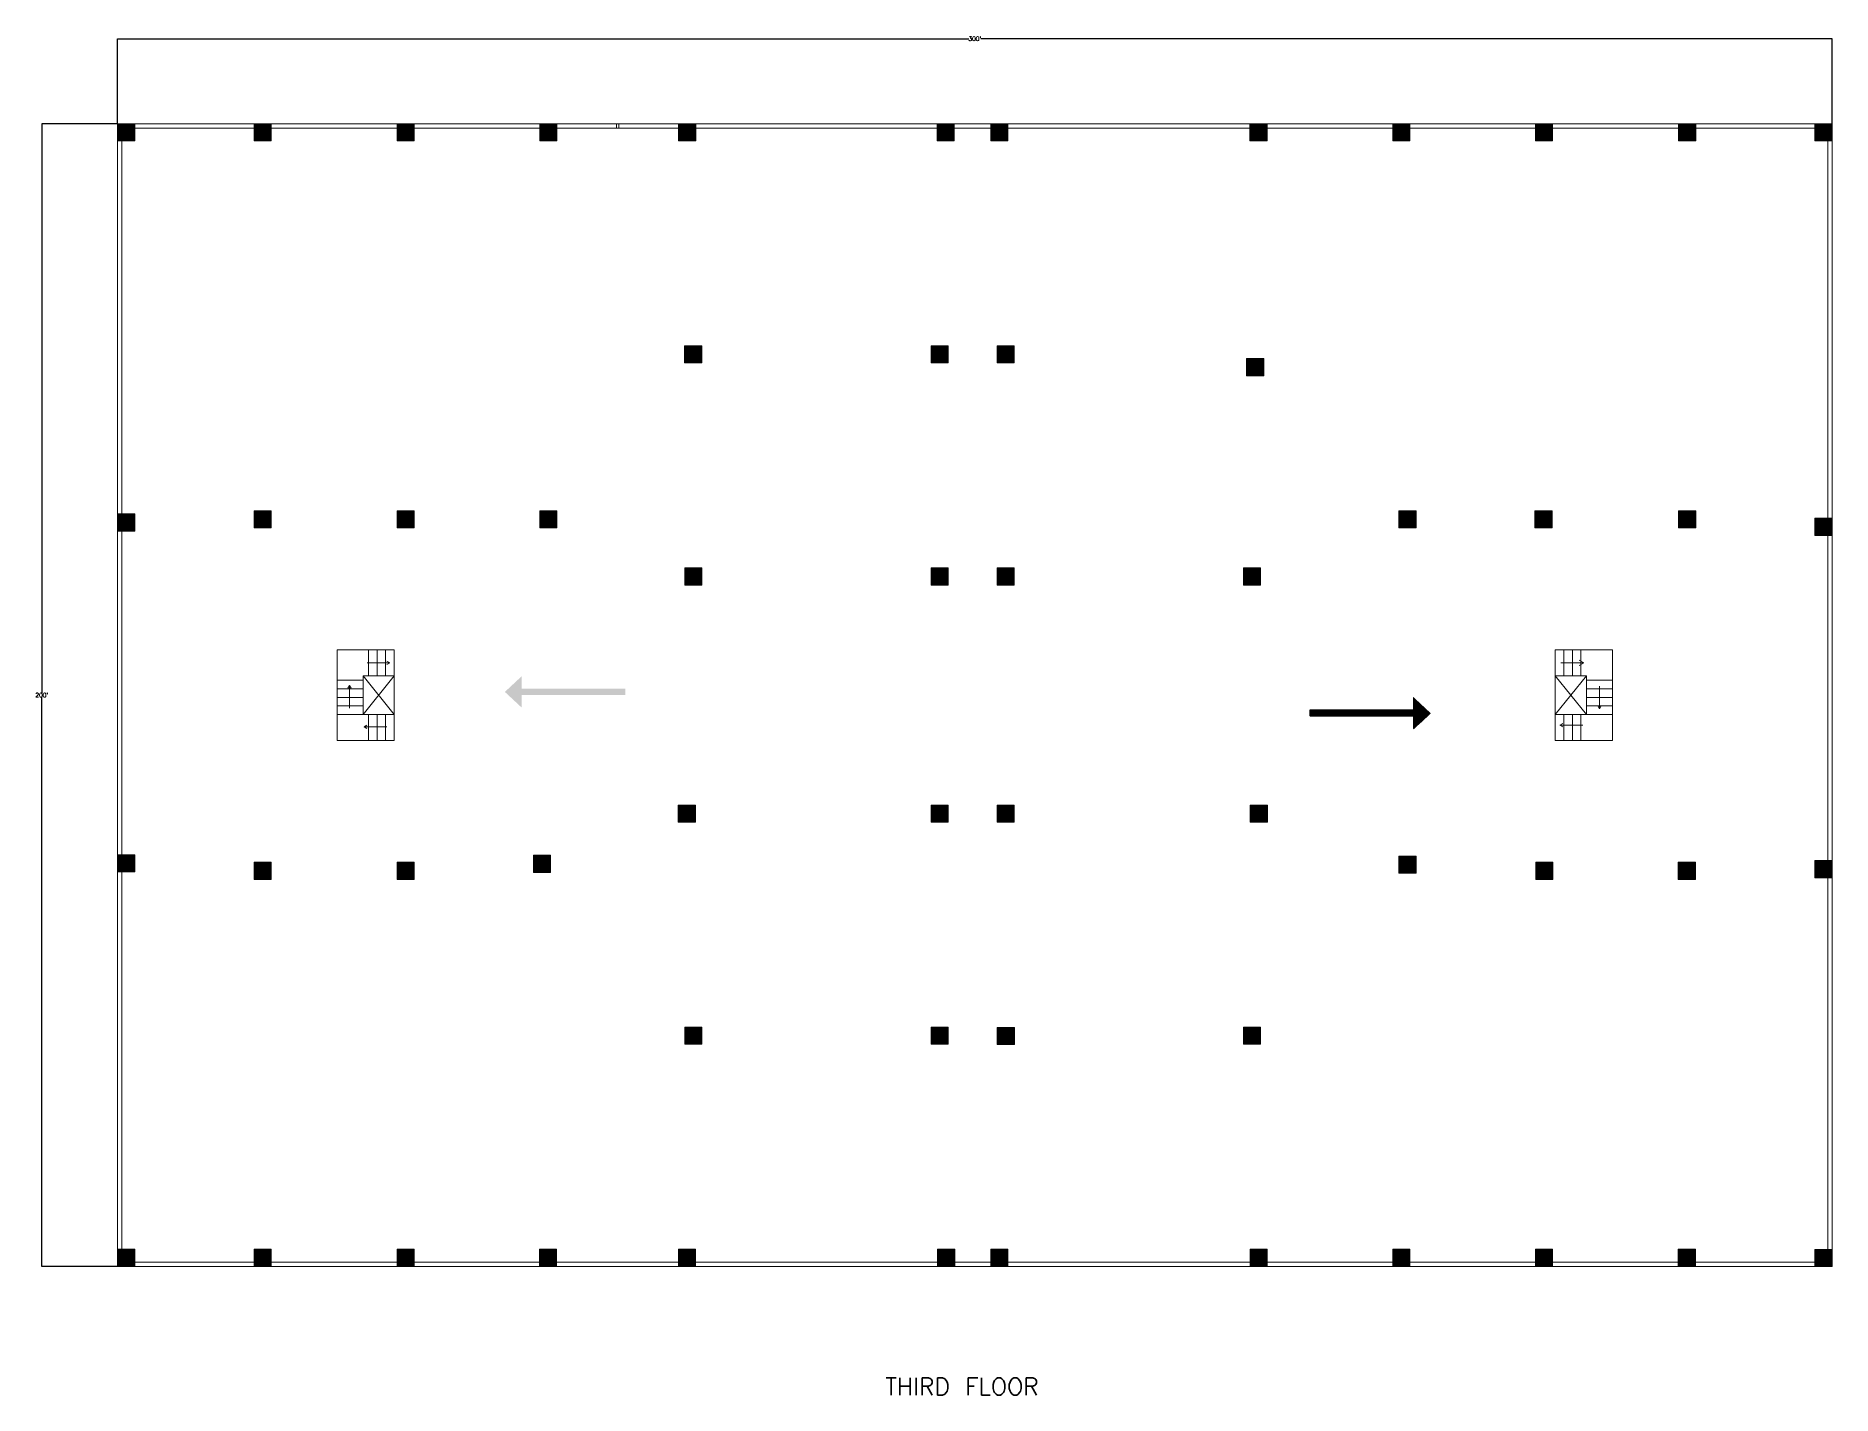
# Model space of a CAD drawing. Header units: inches. Extents: x 2447 to 25919, y 392 to 5548495.
# Drawn here: x 15476 to 19247, y 392 to 3247 of the extents above; entities that cross this region are included whole.
import ezdxf

# ---------------------------------------------------------------- set-up
doc = ezdxf.new("R2010")
doc.units = ezdxf.units.IN
doc.header["$LTSCALE"] = 0.019685
doc.header["$MEASUREMENT"] = 0
doc.layers.get('Defpoints').update_dxf_attribs({"color": 140, "lineweight": 18})
doc.layers.add('EMPTY', color=7, linetype='Continuous', lineweight=18)
doc.layers.add('FIRE ESCAPE DOORS', color=7, linetype='Continuous', lineweight=18)
doc.styles.get("Standard").update_dxf_attribs({"font": 'txt.shx', "height": 15})
doc.dimstyles.get("Standard").update_dxf_attribs({"dimtxt": 16.8, "dimasz": 0.007087, "dimexe": 0.007087, "dimexo": 0.002461, "dimgap": 0.003543, "dimtad": 0, "dimtih": 1, "dimtoh": 1, "dimzin": 0, "dimdsep": 46, "dimlunit": 3, "dimtxsty": 'Standard', "dimcen": 0.003543, "dimadec": 0, "dimazin": 0, "dimtfac": 1, "dimtofl": 0, "dimtmove": 0, "dimatfit": 3, "dimfxl": 0.03937, "dimtolj": 1, "dimtzin": 0, "dimarcsym": 0})

# ---------------------------------------------------------------- blocks, each defined once
blk = doc.blocks.new('column')
at = {"layer": 'FIRE ESCAPE DOORS'}
h = blk.add_hatch(color=2, dxfattribs=at)
h.dxf.hatch_style = 1
h.paths.add_polyline_path([(3085.8, 2952.4), (3049.8, 2952.4), (3049.8, 2916.4), (3085.8, 2916.4)])
blk.add_lwpolyline([(3049.8, 2916.4), (3085.8, 2916.4), (3085.8, 2952.4), (3049.8, 2952.4)], close=True, dxfattribs=at)
blk = doc.blocks.new('COLUMNS')
at = {"layer": 'FIRE ESCAPE DOORS'}
blk.add_blockref('column', (-3067.8, -2934.4), dxfattribs=at)
blk = doc.blocks.new('*D198')
at = {"layer": 'Defpoints', "color": 0, "transparency": 16777216}
for p in [(19247.2, 3240.7), (15647.2, 3062.1), (19247.2, 3062.1)]:
    blk.add_point(p, dxfattribs=at)
at = {"layer": 'EMPTY', "color": 0, "lineweight": -2, "transparency": 16777216}
for p, q in [((15647.2, 3062.1), (15647.2, 3240.7)), ((15647.2, 3240.7), (17434.4, 3240.7)), ((19247.2, 3240.7), (17459.9, 3240.7)), ((19247.2, 3062.1), (19247.2, 3240.7))]:
    blk.add_line(p, q, dxfattribs=at)
at = {"layer": 'EMPTY', "color": 0, "transparency": 16777216}
for points in [[(15647.2, 3240.7), (15647.2, 3240.7), (15647.2, 3240.7)], [(19247.2, 3240.7), (19247.2, 3240.7), (19247.2, 3240.7)]]:
    blk.add_solid(points, dxfattribs=at)
at = {"layer": 'EMPTY', "color": 0, "transparency": 16777216, "insert": (17447.2, 3240.7), "char_height": 9, "attachment_point": 5}
blk.add_mtext("\\A1;300'", dxfattribs=at)
blk = doc.blocks.new('*D199')
at = {"layer": 'Defpoints', "color": 0, "transparency": 16777216}
for p in [(15647.2, 3062.1), (15488, 662.1), (15647.2, 662.1)]:
    blk.add_point(p, dxfattribs=at)
at = {"layer": 'EMPTY', "color": 0, "lineweight": -2, "transparency": 16777216}
for p, q in [((15647.2, 3062.1), (15487.9, 3062.1)), ((15488, 3062.1), (15488, 1866.6)), ((15488, 662.1), (15488, 1857.6)), ((15647.2, 662.1), (15487.9, 662.1))]:
    blk.add_line(p, q, dxfattribs=at)
at = {"layer": 'EMPTY', "color": 0, "transparency": 16777216}
for points in [[(15488, 3062.1), (15488, 3062.1), (15488, 3062.1)], [(15488, 662.1), (15488, 662.1), (15488, 662.1)]]:
    blk.add_solid(points, dxfattribs=at)
at = {"layer": 'EMPTY', "color": 0, "transparency": 16777216, "insert": (15488, 1862.1), "char_height": 9, "attachment_point": 5}
blk.add_mtext("\\A1;200'", dxfattribs=at)

msp = doc.modelspace()

# ---------------------------------------------------------------- hatches: boundary and pattern name
at = {"layer": 'EMPTY'}
h = msp.add_hatch(color=3, dxfattribs=at)
h.dxf.hatch_style = 1
h.paths.add_polyline_path([(16495.701, 1862.155), (16713.529, 1862.155), (16713.529, 1875.466), (16495.701, 1875.466)])
h.paths.add_polyline_path([(16495.701, 1835.798), (16495.701, 1862.155), (16495.701, 1875.466), (16495.701, 1901.823), (16460.299, 1868.81)])
h = msp.add_hatch(dxfattribs=at)
h.set_pattern_fill('ANSI32', color=3)
h.set_pattern_definition([(45, (14058.71735, -10.83836), (-0.265165043, 0.265165043), []), (45, (14058.89413, -10.83836), (-0.265165043, 0.265165043), [])])
h.paths.add_polyline_path([(18368.196, 1830.875), (18150.369, 1830.875), (18150.369, 1817.564), (18368.196, 1817.564)])
h.paths.add_polyline_path([(18368.196, 1857.232), (18368.196, 1830.875), (18368.196, 1817.564), (18368.196, 1791.207), (18403.598, 1824.219)])

# ---------------------------------------------------------------- linework, layer by layer
for p, q in [((17467.487, 3062.139), (15647.188, 3062.139)), ((15647.188, 3062.139), (15647.188, 662.139)), ((15656.188, 3062.139), (15656.188, 662.139)), ((15947.188, 3062.139), (15947.188, 3026.103)), ((15956.188, 3062.139), (15956.188, 3026.103)), ((16247.188, 3062.139), (16247.188, 3026.139)), ((16256.188, 3062.139), (16256.188, 3026.139)), ((16547.188, 3062.139), (16547.188, 3026.139)), ((16556.188, 3062.139), (16556.188, 3026.139)), ((16694.988, 3062.139), (16694.988, 3053.139)), ((16699.388, 3053.139), (16699.388, 3062.139)), ((16838.188, 3026.082), (16838.188, 3062.139)), ((16847.188, 3026.082), (16847.188, 3062.139)), ((17382.388, 3026.139), (17382.388, 3062.139)), ((17391.388, 3026.139), (17391.388, 3062.139)), ((19247.188, 3062.139), (17467.487, 3062.139)), ((17493.988, 3026.139), (17493.988, 3062.139)), ((17502.988, 3026.139), (17502.988, 3062.139)), ((18038.188, 3026.139), (18038.188, 3062.139)), ((18047.188, 3026.139), (18047.188, 3062.139)), ((18337.673, 3062.139), (18337.673, 3026.139)), ((18346.673, 3062.139), (18346.673, 3026.139)), ((18637.673, 3062.139), (18637.673, 3026.139)), ((18646.673, 3062.139), (18646.673, 3026.139)), ((18937.673, 3062.139), (18937.673, 3026.139)), ((18946.673, 3062.139), (18946.673, 3026.139)), ((19238.188, 662.139), (19238.188, 3062.139)), ((19247.188, 662.139), (19247.188, 3062.139)), ((17412.369, 3053.139), (15647.188, 3053.139)), ((17467.487, 3053.139), (15647.188, 3053.139)), ((19247.188, 3053.139), (17467.487, 3053.139)), ((18047.188, 3053.139), (17467.487, 3053.139)), ((16873.724, 2582.139), (16838.188, 2582.139)), ((16873.724, 2573.139), (16838.188, 2573.139)), ((17382.388, 2582.139), (17355.344, 2582.139)), ((17382.388, 2573.139), (17355.344, 2573.139)), ((17382.388, 2559.886), (17382.388, 2595.886)), ((17493.988, 2559.748), (17493.988, 2595.748)), ((17502.988, 2559.748), (17502.988, 2595.748)), ((17529.988, 2582.139), (17502.988, 2582.139)), ((17529.988, 2573.139), (17502.988, 2573.139)), ((15947.188, 2249.139), (15947.188, 2213.139)), ((15956.188, 2249.139), (15956.188, 2213.139)), ((16247.188, 2249.139), (16247.188, 2213.139)), ((16256.188, 2249.139), (16256.188, 2213.139)), ((16547.188, 2249.139), (16547.188, 2213.139)), ((16556.188, 2249.139), (16556.188, 2213.139)), ((18637.673, 2249.139), (18637.673, 2213.139)), ((18646.673, 2249.139), (18646.673, 2213.139)), ((18937.673, 2249.139), (18937.673, 2213.139)), ((18946.673, 2249.139), (18946.673, 2213.139)), ((15947.188, 2222.139), (15933.801, 2222.139)), ((15947.188, 2213.139), (15933.801, 2213.139)), ((15969.801, 2222.139), (15947.188, 2222.139)), ((15969.801, 2213.139), (15947.188, 2213.139)), ((16247.188, 2222.139), (16233.947, 2222.139)), ((16247.188, 2213.139), (16233.947, 2213.139)), ((16269.947, 2222.139), (16256.188, 2222.139)), ((16547.188, 2222.139), (16533.688, 2222.139)), ((16547.188, 2213.139), (16533.688, 2213.139)), ((16556.188, 2222.139), (16547.188, 2222.139)), ((16556.188, 2213.139), (16547.188, 2213.139)), ((18337.673, 2222.139), (18346.673, 2222.139)), ((18337.673, 2213.139), (18346.673, 2213.139)), ((18346.673, 2222.139), (18373.673, 2222.139)), ((18346.673, 2213.139), (18373.673, 2213.139)), ((18623.361, 2222.139), (18646.673, 2222.139)), ((18623.361, 2213.139), (18646.673, 2213.139)), ((18646.673, 2222.139), (18659.361, 2222.139)), ((18646.673, 2213.139), (18659.361, 2213.139)), ((16838.188, 2093.139), (16838.188, 2129.139)), ((16847.188, 2093.139), (16847.188, 2129.139)), ((17382.388, 2093.139), (17382.388, 2129.139)), ((17391.388, 2093.139), (17391.388, 2129.139)), ((17493.988, 2093.139), (17493.988, 2129.139)), ((17502.988, 2093.139), (17502.988, 2129.139)), ((18038.188, 2093.139), (18038.188, 2129.139)), ((16874.188, 2102.139), (16838.188, 2102.139)), ((16874.188, 2093.139), (16838.188, 2093.139)), ((17391.388, 2102.139), (17355.388, 2102.139)), ((17391.388, 2093.139), (17355.388, 2093.139)), ((18047.188, 2102.139), (18011.165, 2102.139)), ((18047.188, 2093.139), (18011.165, 2093.139)), ((18047.188, 2093.139), (18047.188, 2102.139)), ((19237.673, 2093.139), (19238.188, 2093.139)), ((16107.893, 1957.539), (16107.893, 1766.738)), ((16107.893, 1957.539), (16227.893, 1957.539)), ((16170.808, 1930.239), (16218.808, 1930.239)), ((16173.893, 1957.539), (16173.893, 1902.939)), ((16191.893, 1957.539), (16191.893, 1902.939)), ((16191.893, 1957.539), (16191.893, 1902.939)), ((16209.893, 1957.539), (16209.893, 1902.939)), ((16218.808, 1930.239), (16212.746, 1933.739)), ((16218.808, 1930.239), (16212.746, 1926.739)), ((16227.893, 1957.539), (16227.893, 1766.738)), ((18665.968, 1957.539), (18665.968, 1766.738)), ((18785.968, 1957.539), (18665.968, 1957.539)), ((18677.968, 1930.239), (18725.968, 1930.239)), ((18683.968, 1957.539), (18683.968, 1902.939)), ((18701.968, 1957.539), (18701.968, 1902.939)), ((18701.968, 1957.539), (18701.968, 1902.939)), ((18725.968, 1930.239), (18715.944, 1924.451)), ((18725.968, 1930.239), (18716.348, 1935.793)), ((18719.968, 1957.539), (18719.968, 1902.939)), ((18785.968, 1957.539), (18785.968, 1766.738)), ((16107.893, 1893.238), (16162.493, 1893.238)), ((18785.968, 1893.238), (18731.368, 1893.238)), ((16107.893, 1875.238), (16162.493, 1875.238)), ((16107.893, 1857.238), (16162.493, 1857.238)), ((16134.139, 1882.597), (16130.639, 1876.535)), ((16134.139, 1834.597), (16134.139, 1882.597)), ((16134.139, 1882.597), (16137.639, 1876.535)), ((18785.968, 1875.238), (18731.368, 1875.238)), ((18785.968, 1857.238), (18731.368, 1857.238)), ((18758.668, 1881.238), (18758.668, 1833.238)), ((16107.893, 1839.238), (16162.493, 1839.238)), ((16107.893, 1821.238), (16227.893, 1821.238)), ((16173.893, 1821.338), (16173.893, 1766.738)), ((16191.893, 1821.338), (16191.893, 1766.738)), ((16209.893, 1821.338), (16209.893, 1766.738)), ((18785.968, 1821.238), (18665.968, 1821.238)), ((18683.968, 1821.338), (18683.968, 1766.738)), ((18701.968, 1821.338), (18701.968, 1766.738)), ((18719.968, 1821.338), (18719.968, 1766.738)), ((18785.968, 1839.238), (18731.368, 1839.238)), ((18758.668, 1833.238), (18755.168, 1839.301)), ((18758.668, 1833.238), (18762.168, 1839.301)), ((16164.551, 1795.342), (16170.614, 1798.842)), ((16212.551, 1795.342), (16164.551, 1795.342)), ((16164.551, 1795.342), (16170.614, 1791.842)), ((18675.858, 1798.898), (18681.92, 1802.398)), ((18723.858, 1798.898), (18675.858, 1798.898)), ((18675.858, 1798.898), (18681.92, 1795.398)), ((16107.893, 1766.738), (16227.893, 1766.738)), ((18785.968, 1766.738), (18665.968, 1766.738)), ((16838.188, 1595.139), (16838.188, 1631.139)), ((16860.348, 1631.139), (16847.188, 1631.139)), ((16847.188, 1595.139), (16847.188, 1631.139)), ((16860.348, 1622.139), (16847.188, 1622.139)), ((17391.388, 1631.139), (17355.388, 1631.139)), ((17391.388, 1622.139), (17355.388, 1622.139)), ((17382.388, 1595.23), (17382.388, 1631.139)), ((17391.388, 1595.23), (17391.388, 1631.139)), ((17493.988, 1595.139), (17493.988, 1631.139)), ((17529.988, 1622.139), (17493.988, 1622.139)), ((17502.988, 1595.139), (17502.988, 1631.139)), ((18047.188, 1631.139), (18025.418, 1631.139)), ((18047.188, 1622.139), (18025.418, 1622.139)), ((18038.188, 1595.139), (18038.188, 1631.139)), ((18061.418, 1631.139), (18047.188, 1631.139)), ((18047.188, 1595.139), (18047.188, 1631.139)), ((18061.418, 1622.036), (18047.188, 1622.03)), ((15947.188, 1511.138), (15956.188, 1511.138)), ((15947.188, 1511.138), (15947.188, 1475.05)), ((15956.188, 1511.138), (15956.188, 1475.05)), ((16247.188, 1511.138), (16256.188, 1511.138)), ((16247.188, 1511.138), (16247.188, 1474.979)), ((16256.188, 1511.138), (16256.188, 1474.979)), ((16520.348, 1511.138), (16556.188, 1511.138)), ((16547.188, 1525.805), (16547.188, 1489.805)), ((16556.188, 1525.805), (16556.188, 1489.805)), ((18337.673, 1523.81), (18337.673, 1487.81)), ((18373.673, 1511.138), (18337.673, 1511.138)), ((18346.673, 1523.81), (18346.673, 1487.81)), ((18637.673, 1511.138), (18624.963, 1511.138)), ((18660.963, 1511.138), (18637.673, 1511.138)), ((18637.673, 1511.138), (18637.673, 1475.139)), ((18646.673, 1511.138), (18646.673, 1475.139)), ((18946.673, 1511.138), (18924.053, 1511.138)), ((18937.673, 1511.138), (18937.673, 1475.139)), ((18946.673, 1511.138), (18946.673, 1475.139)), ((15947.188, 1502.138), (15969.581, 1502.138)), ((16234.173, 1502.138), (16256.188, 1502.138)), ((16256.188, 1502.138), (16270.173, 1502.138)), ((16520.348, 1502.138), (16556.188, 1502.138)), ((18346.673, 1502.138), (18337.673, 1502.138)), ((18637.673, 1502.138), (18624.963, 1502.138)), ((18660.963, 1502.138), (18637.673, 1502.138)), ((18960.053, 1502.138), (18937.673, 1502.138)), ((16838.188, 1128.994), (16838.188, 1164.994)), ((16847.188, 1128.994), (16847.188, 1164.994)), ((16873.958, 1151.139), (16847.188, 1151.139)), ((17391.388, 1151.139), (17355.388, 1151.139)), ((17391.388, 1142.139), (17355.388, 1142.139)), ((17382.388, 1128.911), (17382.388, 1164.911)), ((17391.388, 1128.911), (17391.388, 1164.911)), ((17493.988, 1142.139), (17493.988, 1151.139)), ((17530.117, 1151.139), (17493.988, 1151.139)), ((17530.117, 1142.139), (17493.988, 1142.139)), ((17502.988, 1128.289), (17502.988, 1164.289)), ((18047.188, 1151.139), (18011.188, 1151.139)), ((18047.188, 1142.139), (18011.188, 1142.139)), ((18038.188, 1129.009), (18038.188, 1165.009)), ((18047.188, 1129.009), (18047.188, 1165.009)), ((16838.188, 662.139), (16838.188, 698.139)), ((16847.188, 662.139), (16847.188, 698.139)), ((17382.388, 662.139), (17382.388, 698.139)), ((17391.388, 662.139), (17391.388, 698.139)), ((17493.988, 662.139), (17493.988, 698.139)), ((17502.988, 662.139), (17502.988, 698.139)), ((18038.188, 662.139), (18038.188, 698.139)), ((18047.188, 662.139), (18047.188, 698.139)), ((15647.188, 671.139), (15820.123, 671.139)), ((15647.188, 662.139), (15820.123, 662.139)), ((15820.123, 671.139), (16847.188, 671.139)), ((15820.123, 662.139), (16847.188, 662.139)), ((17474.747, 671.139), (16847.188, 671.139)), ((17474.747, 662.139), (16847.188, 662.139)), ((18047.188, 671.139), (17474.747, 671.139)), ((18047.188, 662.139), (17474.747, 662.139)), ((19122.061, 671.139), (18046.673, 671.139)), ((19122.061, 662.139), (18046.673, 662.139)), ((19066.943, 662.139), (18047.188, 662.139)), ((19246.673, 671.139), (19122.061, 671.139)), ((19247.188, 662.139), (19122.061, 662.139)), ((19246.673, 662.139), (19122.061, 662.139))]:
    msp.add_line(p, q, dxfattribs=at)
at = {"layer": 'EMPTY', "color": 1}
for p, q in [((16162.493, 1902.939), (16162.493, 1821.338)), ((16162.493, 1902.939), (16227.893, 1902.939)), ((16162.493, 1821.338), (16227.893, 1902.939)), ((16162.493, 1902.939), (16227.893, 1821.338)), ((18731.368, 1902.939), (18665.968, 1902.939)), ((18731.368, 1821.338), (18665.968, 1902.939)), ((18731.368, 1902.939), (18665.968, 1821.338)), ((18731.368, 1902.939), (18731.368, 1821.338)), ((16162.493, 1821.338), (16227.893, 1821.338)), ((18731.368, 1821.338), (18665.968, 1821.338))]:
    msp.add_line(p, q, dxfattribs=at)

# ---------------------------------------------------------------- block references
at = {"layer": 'EMPTY'}
for p in [(15665.188, 3044.139), (15951.809, 3044.103), (16252.123, 3044.139), (16551.729, 3044.139), (16842.999, 3044.082), (17385.874, 3044.139), (17498.415, 3044.139), (18042.714, 3044.139), (18342.788, 3044.139), (18642.32, 3044.139), (18942.832, 3044.139), (19229.188, 3044.139), (16855.724, 2577.735), (17373.344, 2577.886), (17511.988, 2577.748), (18035.765, 2550.748), (15665.188, 2224.73), (15951.801, 2231.139), (16251.947, 2231.139), (16551.688, 2231.139), (18355.673, 2231.139), (18641.361, 2231.139), (18942.914, 2231.139), (19229.188, 2215.436), (16856.188, 2111.139), (17373.388, 2111.139), (17511.988, 2111.139), (18029.165, 2111.139), (16842.348, 1613.139), (17373.388, 1613.23), (17511.988, 1613.139), (18043.418, 1613.139), (15665.188, 1508.614), (15951.581, 1493.05), (16252.173, 1492.979), (16538.348, 1507.805), (18355.673, 1505.81), (18642.963, 1493.139), (18942.053, 1493.139), (19229.188, 1496.507), (16855.958, 1146.994), (17373.388, 1146.911), (17512.117, 1146.289), (18029.188, 1147.009), (15665.188, 680.139), (15951.655, 680.143), (16252.01, 680.139), (16550.969, 680.139), (16842.844, 680.139), (17386.896, 680.139), (17498.395, 680.139), (18043.015, 680.139), (18342.558, 680.139), (18642.224, 680.139), (18942.128, 680.139), (19229.188, 680.057)]:
    msp.add_blockref('COLUMNS', p, dxfattribs=at)

# ---------------------------------------------------------------- texts
at = {"layer": 'EMPTY', "insert": (17259.146, 427.964), "char_height": 36, "attachment_point": 1}
msp.add_mtext_dynamic_manual_height_columns('{\\C1;THIRD FLOOR}', width=929.91585, gutter_width=180, heights=[0], dxfattribs=at)

# ---------------------------------------------------------------- dimensions: what is measured, and where the dimension line sits
at = {"layer": 'EMPTY'}
dim = msp.add_linear_dim(base=(19247.188, 3240.696), p1=(15647.188, 3062.139), p2=(19247.188, 3062.139), dimstyle='Standard', dxfattribs=at)
dim.commit()
dim.dimension.update_dxf_attribs({"geometry": '*D198', "text_midpoint": (17447.188, 3240.696)})
dim = msp.add_linear_dim(base=(15487.953, 662.139), p1=(15647.188, 3062.139), p2=(15647.188, 662.139), angle=90, dimstyle='Standard', dxfattribs=at)
dim.commit()
dim.dimension.update_dxf_attribs({"geometry": '*D199', "text_midpoint": (15487.953, 1862.139), "dimtype": 160})

doc.saveas('drawing.dxf')
